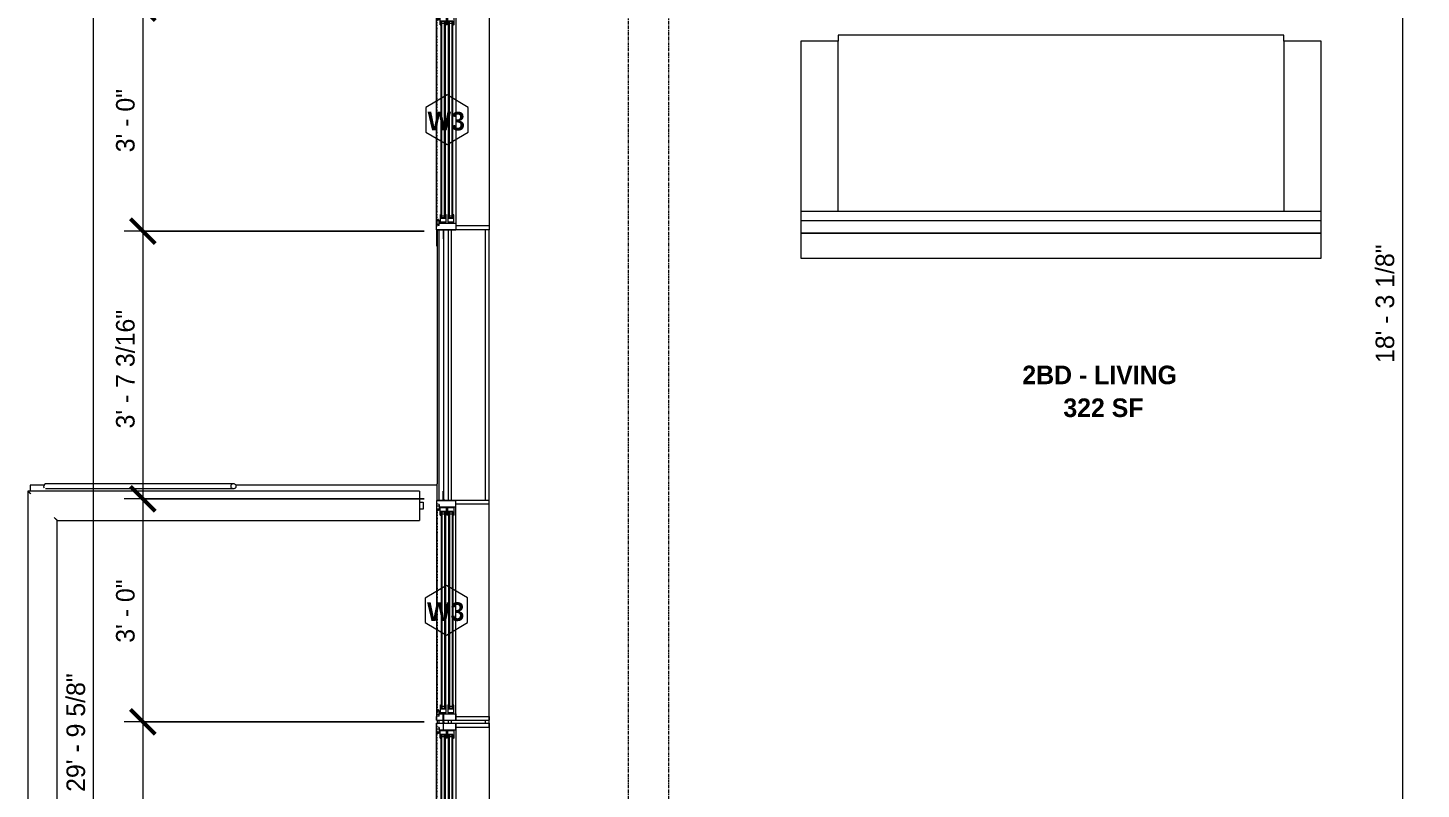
# Model space of a CAD drawing. Header units: inches. Extents: x -4058 to -1781, y 9814 to 12264.
# Drawn here: x -3926.3 to -3701.3, y 11921.7 to 12044.6 of the extents above; entities that cross this region are included whole.
import ezdxf

# ---------------------------------------------------------------- set-up
doc = ezdxf.new("R2010")
doc.units = ezdxf.units.IN
doc.header["$MEASUREMENT"] = 0
doc.linetypes.add('Dash', pattern=[0.25, 0.125, -0.125])
doc.linetypes.add('Grid Line 1_2_', pattern=[0.875, 0.5, -0.125, 0.125, -0.125])
for name, color, linetype, lineweight in [('0-1', 7, 'Continuous', 5), ('0-2', 7, 'Continuous', 9), ('A-ANNO-DIMS', 211, 'Continuous', 9), ('A-ANNO-DIMS-32', 211, 'Continuous', 9), ('A-AREA-IDEN', 2, 'Continuous', 9), ('A-DETL-GENF-HDLN-1', 7, 'Dash', 9), ('A-DETL-GENF-HDLN-2', 1, 'Continuous', 18), ('A-FLOR-1', 7, 'Continuous', 9), ('A-FLOR-HRAL-1', 7, 'Continuous', 9), ('A-GLAZ', 151, 'Continuous', 18), ('A-GLAZ-1', 7, 'Continuous', 9), ('A-GLAZ-IDEN', 152, 'Continuous', 9), ('A-WALL-1', 7, 'Continuous', 9), ('I-FURN', 30, 'Continuous', 9), ('S-BEAM-1', 7, 'Continuous', 9), ('S-GRID-1', 1, 'Grid Line 1_2_', 9)]:
    doc.layers.add(name, color=color, linetype=linetype, lineweight=lineweight)
doc.styles.add('Century Gothic', font='ufonts.com_century-gothic.ttf', dxfattribs={"height": 3})
doc.styles.add('Century Gothic_B', font='GOTHICB.TTF', dxfattribs={"height": 3})
doc.dimstyles.new('MARKETING_DIMENSION', dxfattribs={"dimscale": 12, "dimtxt": 3.132505, "dimasz": 0.333333, "dimexe": 0.25, "dimexo": 0.166667, "dimgap": 0.041667, "dimtad": 1, "dimdec": 4, "dimrnd": 0.0625, "dimzin": 3, "dimdsep": 46, "dimlunit": 4, "dimtxsty": 'Century Gothic', "dimblk1": 'OBLIQUE', "dimblk2": 'OBLIQUE', "dimsah": 1, "dimcen": 0.09, "dimdle": 0.25, "dimazin": 0, "dimtfac": 1, "dimtdec": 4, "dimtix": 1, "dimtmove": 0, "dimatfit": 3, "dimfxl": 1, "dimtvp": 1, "dimtfill": 1, "dimfrac": 2, "dimtolj": 1, "dimtzin": 0, "dimarcsym": 2})
doc.dimstyles.new('THE_DIMENSION_STRING', dxfattribs={"dimscale": 12, "dimtxt": 3.132505, "dimasz": 0.333333, "dimexe": 0.25, "dimexo": 0.166667, "dimgap": 0.041667, "dimtad": 1, "dimdec": 4, "dimrnd": 0.0625, "dimzin": 3, "dimdsep": 46, "dimlunit": 4, "dimtxsty": 'Century Gothic', "dimblk1": 'OBLIQUE', "dimblk2": 'OBLIQUE', "dimsah": 1, "dimcen": 0.09, "dimdle": 0.25, "dimazin": 0, "dimtfac": 1, "dimtdec": 4, "dimtix": 1, "dimtmove": 0, "dimatfit": 3, "dimfxl": 1, "dimtvp": 1, "dimtfill": 1, "dimfrac": 2, "dimtolj": 1, "dimtzin": 0, "dimarcsym": 2})
doc.dimstyles.new('THE_DIMENSION_STRING_3', dxfattribs={"dimscale": 12, "dimtxt": 3.132505, "dimasz": 0.333333, "dimexe": 0.25, "dimexo": 0.166667, "dimgap": 0.041667, "dimtad": 1, "dimdec": 4, "dimrnd": 0.0625, "dimzin": 3, "dimdsep": 46, "dimlunit": 4, "dimtxsty": 'Century Gothic', "dimblk1": 'OBLIQUE', "dimblk2": 'OBLIQUE', "dimsah": 1, "dimcen": 0.09, "dimdle": 0.25, "dimazin": 0, "dimtfac": 1, "dimtdec": 4, "dimtix": 1, "dimtmove": 0, "dimatfit": 3, "dimfxl": 1, "dimtvp": 1, "dimtfill": 1, "dimfrac": 2, "dimtolj": 1, "dimtzin": 0, "dimarcsym": 2})

# ---------------------------------------------------------------- blocks, each defined once
blk = doc.blocks.new('Window-Double_Hung-Marvin-Essential - ESDH3066 - 3rd floor-3357211-UNITS PLANS - 3RD FLOOR')
at = {"layer": 'A-DETL-GENF-HDLN-1'}
blk.add_line((16.1, 4.22), (-16.5, 4.22), dxfattribs=at)
at = {"layer": 'A-DETL-GENF-HDLN-2'}
for p, q in [((-19.25, 3.23), (-19.25, 3.19)), ((-17.75, 3.23), (-19.25, 3.23)), ((-19.25, 3.19), (-17.9, 3.19)), ((-17.9, 3.19), (-17.9, 3.08)), ((-17.9, 3.08), (-17.75, 3.08)), ((-17.75, 4.28), (-17.16, 4.28)), ((-17.75, 4.28), (-17.75, 1.19)), ((-17.08, 3.87), (-17.16, 4.28)), ((-17.08, 3.87), (-16.19, 3.87)), ((-16.85, 4.25), (-16.85, 3.87)), ((-16.3, 4.25), (-16.85, 4.25)), ((-16.38, 3.77), (-16.72, 3.77)), ((-16.72, 3.77), (-16.72, 1.19)), ((-15.34, 3.69), (-16.56, 3.69)), ((-16.56, 2.75), (-16.56, 3.69)), ((-16.56, 2.75), (-15.34, 2.75)), ((-15.34, 2.47), (-16.56, 2.47)), ((-16.56, 1.53), (-16.56, 2.47)), ((-16.38, 3.87), (-16.38, 3.77)), ((-16.3, 4.01), (-16.3, 4.25)), ((-16.18, 4.01), (-16.3, 4.01)), ((-16.19, 3.97), (-16.1, 3.97)), ((-16.19, 3.87), (-16.19, 3.97)), ((-16.18, 4.22), (-16.1, 4.22)), ((-16.18, 4.22), (-16.18, 4.01)), ((-16.1, 3.97), (-16.1, 4.22)), ((-15.94, 2.87), (-15.94, 3.59)), ((-15.94, 3.59), (-15.28, 3.59)), ((-15.28, 2.87), (-15.94, 2.87)), ((-15.94, 1.65), (-15.94, 2.37)), ((-15.94, 2.37), (-15.28, 2.37)), ((-15.84, 2.88), (-15.84, 3.57)), ((-15.84, 1.66), (-15.84, 2.35)), ((-15.54, 3.01), (-15.54, 3.45)), ((-15.34, 3.69), (-15.28, 3.63)), ((-15.34, 2.75), (-15.28, 2.81)), ((-15.34, 2.47), (-15.28, 2.41)), ((-15.28, 3.59), (-15.28, 3.63)), ((-15.28, 2.81), (-15.28, 2.87)), ((-15.28, 2.37), (-15.28, 2.41)), ((15.34, 3.69), (15.28, 3.63)), ((15.28, 3.59), (15.28, 3.63)), ((15.94, 3.59), (15.28, 3.59)), ((15.28, 2.81), (15.28, 2.87)), ((15.28, 2.87), (15.94, 2.87)), ((15.34, 2.75), (15.28, 2.81)), ((15.34, 2.47), (15.28, 2.41)), ((15.28, 2.37), (15.28, 2.41)), ((15.94, 2.37), (15.28, 2.37)), ((15.34, 3.69), (16.56, 3.69)), ((16.56, 2.75), (15.34, 2.75)), ((15.34, 2.47), (16.56, 2.47)), ((15.54, 3.01), (15.54, 3.45)), ((15.84, 2.88), (15.84, 3.57)), ((15.84, 1.66), (15.84, 2.35)), ((15.94, 2.87), (15.94, 3.59)), ((15.94, 1.65), (15.94, 2.37)), ((16.18, 4.22), (16.1, 4.22)), ((16.1, 3.97), (16.1, 4.22)), ((16.19, 3.97), (16.1, 3.97)), ((16.18, 4.22), (16.18, 4.01)), ((16.18, 4.01), (16.3, 4.01)), ((16.19, 3.87), (16.19, 3.97)), ((17.08, 3.87), (16.19, 3.87)), ((16.3, 4.01), (16.3, 4.25)), ((16.3, 4.25), (16.85, 4.25)), ((16.38, 3.87), (16.38, 3.77)), ((16.38, 3.77), (16.72, 3.77)), ((16.56, 2.75), (16.56, 3.69)), ((16.56, 1.53), (16.56, 2.47)), ((16.72, 3.77), (16.72, 1.19)), ((16.85, 4.25), (16.85, 3.87)), ((17.08, 3.87), (17.16, 4.28)), ((17.75, 4.28), (17.16, 4.28)), ((17.75, 4.28), (17.75, 1.19)), ((17.75, 3.23), (19.25, 3.23)), ((17.9, 3.08), (17.75, 3.08)), ((17.9, 3.19), (17.9, 3.08)), ((19.25, 3.19), (17.9, 3.19)), ((19.25, 3.23), (19.25, 3.19)), ((-16.72, 1.19), (-17.75, 1.19)), ((-17.13, 1.16), (-17.13, -4.19)), ((-16.56, 1.53), (-15.34, 1.53)), ((-15.28, 1.65), (-15.94, 1.65)), ((-15.54, 1.79), (-15.54, 2.23)), ((-15.34, 1.53), (-15.28, 1.59)), ((-15.28, 1.59), (-15.28, 1.65)), ((15.28, 1.59), (15.28, 1.65)), ((15.28, 1.65), (15.94, 1.65)), ((15.34, 1.53), (15.28, 1.59)), ((16.56, 1.53), (15.34, 1.53)), ((15.54, 1.79), (15.54, 2.23)), ((16.72, 1.19), (17.75, 1.19)), ((17.12, -4.19), (17.12, 1.16)), ((-17.13, -4.19), (-17.75, -4.19)), ((17.12, -4.19), (17.75, -4.19))]:
    blk.add_line(p, q, dxfattribs=at)
at = {"layer": 'A-GLAZ'}
for p, q in [((15.84, 3.57), (-15.84, 3.57)), ((15.84, 3.45), (-15.84, 3.45)), ((15.84, 3.01), (-15.84, 3.01)), ((15.84, 2.88), (-15.84, 2.88)), ((15.84, 2.35), (-15.84, 2.35)), ((15.84, 2.23), (-15.84, 2.23)), ((15.84, 1.79), (-15.84, 1.79)), ((15.84, 1.66), (-15.84, 1.66))]:
    blk.add_line(p, q, dxfattribs=at)
at = {"layer": 'A-GLAZ-1'}
for p, q in [((17.75, 4.28), (-17.75, 4.28)), ((-17.75, 4.28), (-17.75, 1.19)), ((17.75, 1.19), (17.75, 4.28)), ((20.4, 4.25), (17.75, 4.25)), ((17.75, 4.19), (20.4, 4.19)), ((20.4, 4.19), (20.4, 4.25)), ((-17.75, 1.19), (17.75, 1.19)), ((-17.75, 1.16), (-17.75, -4.19)), ((17.75, -4.19), (17.75, 1.16)), ((-17.75, -4.19), (17.75, -4.19))]:
    blk.add_line(p, q, dxfattribs=at)
blk = doc.blocks.new('Window-Double_Hung-Marvin-Essential - ESDH3066 - 3rd floor-3357212-UNITS PLANS - 3RD FLOOR')
at = {"layer": 'A-DETL-GENF-HDLN-1'}
blk.add_line((16.1, -4.22), (-16.5, -4.22), dxfattribs=at)
at = {"layer": 'A-DETL-GENF-HDLN-2'}
for p, q in [((-17.13, 4.19), (-17.75, 4.19)), ((-17.13, -1.16), (-17.13, 4.19)), ((17.12, 4.19), (17.75, 4.19)), ((17.12, 4.19), (17.12, -1.16)), ((-16.72, -1.19), (-17.75, -1.19)), ((-17.75, -4.28), (-17.75, -1.19)), ((-16.72, -3.77), (-16.72, -1.19)), ((-16.56, -1.53), (-15.34, -1.53)), ((-16.56, -1.53), (-16.56, -2.47)), ((-15.28, -1.65), (-15.94, -1.65)), ((-15.94, -1.65), (-15.94, -2.37)), ((-15.84, -1.66), (-15.84, -2.35)), ((-15.54, -1.79), (-15.54, -2.23)), ((-15.34, -1.53), (-15.28, -1.59)), ((-15.28, -1.59), (-15.28, -1.65)), ((15.34, -1.53), (15.28, -1.59)), ((15.28, -1.59), (15.28, -1.65)), ((15.28, -1.65), (15.94, -1.65)), ((16.56, -1.53), (15.34, -1.53)), ((15.54, -1.79), (15.54, -2.23)), ((15.84, -1.66), (15.84, -2.35)), ((15.94, -1.65), (15.94, -2.37)), ((16.56, -1.53), (16.56, -2.47)), ((16.72, -3.77), (16.72, -1.19)), ((16.72, -1.19), (17.75, -1.19)), ((17.75, -4.28), (17.75, -1.19)), ((-19.25, -3.23), (-19.25, -3.19)), ((-19.25, -3.19), (-17.9, -3.19)), ((-17.75, -3.23), (-19.25, -3.23)), ((-17.9, -3.19), (-17.9, -3.08)), ((-17.9, -3.08), (-17.75, -3.08)), ((-17.75, -4.28), (-17.16, -4.28)), ((-17.08, -3.87), (-17.16, -4.28)), ((-17.08, -3.87), (-16.19, -3.87)), ((-16.85, -4.25), (-16.85, -3.87)), ((-16.3, -4.25), (-16.85, -4.25)), ((-16.38, -3.77), (-16.72, -3.77)), ((-15.34, -2.47), (-16.56, -2.47)), ((-16.56, -2.75), (-15.34, -2.75)), ((-16.56, -2.75), (-16.56, -3.69)), ((-15.34, -3.69), (-16.56, -3.69)), ((-16.38, -3.87), (-16.38, -3.77)), ((-16.18, -4.01), (-16.3, -4.01)), ((-16.3, -4.01), (-16.3, -4.25)), ((-16.19, -3.87), (-16.19, -3.97)), ((-16.19, -3.97), (-16.1, -3.97)), ((-16.18, -4.22), (-16.18, -4.01)), ((-16.18, -4.22), (-16.1, -4.22)), ((-16.1, -3.97), (-16.1, -4.22)), ((-15.94, -2.37), (-15.28, -2.37)), ((-15.28, -2.87), (-15.94, -2.87)), ((-15.94, -2.87), (-15.94, -3.59)), ((-15.94, -3.59), (-15.28, -3.59)), ((-15.84, -2.88), (-15.84, -3.57)), ((-15.54, -3.01), (-15.54, -3.45)), ((-15.34, -2.47), (-15.28, -2.41)), ((-15.34, -2.75), (-15.28, -2.81)), ((-15.34, -3.69), (-15.28, -3.63)), ((-15.28, -2.37), (-15.28, -2.41)), ((-15.28, -2.81), (-15.28, -2.87)), ((-15.28, -3.59), (-15.28, -3.63)), ((15.28, -2.37), (15.28, -2.41)), ((15.94, -2.37), (15.28, -2.37)), ((15.34, -2.47), (15.28, -2.41)), ((15.34, -2.75), (15.28, -2.81)), ((15.28, -2.81), (15.28, -2.87)), ((15.28, -2.87), (15.94, -2.87)), ((15.28, -3.59), (15.28, -3.63)), ((15.94, -3.59), (15.28, -3.59)), ((15.34, -3.69), (15.28, -3.63)), ((15.34, -2.47), (16.56, -2.47)), ((16.56, -2.75), (15.34, -2.75)), ((15.34, -3.69), (16.56, -3.69)), ((15.54, -3.01), (15.54, -3.45)), ((15.84, -2.88), (15.84, -3.57)), ((15.94, -2.87), (15.94, -3.59)), ((16.19, -3.97), (16.1, -3.97)), ((16.1, -3.97), (16.1, -4.22)), ((16.18, -4.22), (16.1, -4.22)), ((16.18, -4.22), (16.18, -4.01)), ((16.18, -4.01), (16.3, -4.01)), ((17.08, -3.87), (16.19, -3.87)), ((16.19, -3.87), (16.19, -3.97)), ((16.3, -4.01), (16.3, -4.25)), ((16.3, -4.25), (16.85, -4.25)), ((16.38, -3.87), (16.38, -3.77)), ((16.38, -3.77), (16.72, -3.77)), ((16.56, -2.75), (16.56, -3.69)), ((16.85, -4.25), (16.85, -3.87)), ((17.08, -3.87), (17.16, -4.28)), ((17.75, -4.28), (17.16, -4.28)), ((17.9, -3.08), (17.75, -3.08)), ((17.75, -3.23), (19.25, -3.23)), ((17.9, -3.19), (17.9, -3.08)), ((19.25, -3.19), (17.9, -3.19)), ((19.25, -3.23), (19.25, -3.19))]:
    blk.add_line(p, q, dxfattribs=at)
at = {"layer": 'A-GLAZ'}
for p, q in [((15.84, -1.66), (-15.84, -1.66)), ((15.84, -1.79), (-15.84, -1.79)), ((15.84, -2.23), (-15.84, -2.23)), ((15.84, -2.35), (-15.84, -2.35)), ((15.84, -2.88), (-15.84, -2.88)), ((15.84, -3.01), (-15.84, -3.01)), ((15.84, -3.45), (-15.84, -3.45)), ((15.84, -3.57), (-15.84, -3.57))]:
    blk.add_line(p, q, dxfattribs=at)
at = {"layer": 'A-GLAZ-1'}
for p, q in [((-17.75, 4.19), (17.75, 4.19)), ((-17.75, -1.16), (-17.75, 4.19)), ((17.75, 4.19), (17.75, -1.16)), ((-17.75, -1.19), (17.75, -1.19)), ((-17.75, -4.28), (-17.75, -1.19)), ((17.75, -1.19), (17.75, -4.28)), ((17.75, -4.28), (-17.75, -4.28)), ((17.75, -4.19), (20.4, -4.19)), ((20.4, -4.25), (17.75, -4.25)), ((20.4, -4.19), (20.4, -4.25))]:
    blk.add_line(p, q, dxfattribs=at)
blk = doc.blocks.new('Railing - Baluster_01-2700443-UNITS PLANS - 3RD FLOOR')
at = {"layer": 'A-FLOR-HRAL-1'}
for p, q in [((-0.59, 1.18), (0.59, 1.18)), ((-0.59, 0.59), (-0.59, 1.18)), ((0.59, 1.18), (0.59, 0.59))]:
    blk.add_line(p, q, dxfattribs=at)
blk = doc.blocks.new('Railing - Railing-3379908-UNITS PLANS - 3RD FLOOR')
at = {"layer": 'A-FLOR-HRAL-1'}
for p, q in [((-3863.09, 11969.84), (-3926.34, 11969.84)), ((-3926.34, 11969.84), (-3926.34, 11855.79)), ((-3863.09, 11969.84), (-3863.09, 11969.37)), ((-3863.09, 11969.37), (-3863.09, 11965.59)), ((-3863.09, 11965.59), (-3863.09, 11965.11)), ((-3921.61, 11965.11), (-3863.09, 11965.11)), ((-3921.61, 11860.51), (-3921.61, 11965.11)), ((-3863.09, 11860.51), (-3921.61, 11860.51)), ((-3863.09, 11860.51), (-3863.09, 11860.04)), ((-3863.09, 11860.04), (-3863.09, 11856.26)), ((-3926.34, 11855.79), (-3897.46, 11855.79)), ((-3893.13, 11855.79), (-3863.09, 11855.79)), ((-3863.09, 11856.26), (-3863.09, 11855.79))]:
    blk.add_line(p, q, dxfattribs=at)
for points, knots in [([(-3926.34, 11969.84), (-3926.34, 11969.84), (-3926.33, 11969.83), (-3926.3, 11969.8), (-3926.27, 11969.78), (-3926.25, 11969.75), (-3926.22, 11969.72), (-3926.19, 11969.69), (-3926.15, 11969.65), (-3926.11, 11969.61), (-3926.07, 11969.58), (-3926.03, 11969.54), (-3925.97, 11969.47), (-3925.91, 11969.41), (-3925.86, 11969.37)], [0, 0, 0, 0, 0.166667, 0.25, 0.333333, 0.416667, 0.458333, 0.5, 0.583333, 0.666667, 0.708333, 0.75, 0.833333, 1, 1, 1, 1]), ([(-3922.08, 11965.59), (-3922.04, 11965.55), (-3921.98, 11965.48), (-3921.9, 11965.41), (-3921.86, 11965.36), (-3921.82, 11965.32), (-3921.79, 11965.29), (-3921.76, 11965.26), (-3921.73, 11965.23), (-3921.7, 11965.21), (-3921.67, 11965.18), (-3921.65, 11965.15), (-3921.62, 11965.12), (-3921.61, 11965.11), (-3921.61, 11965.11)], [0, 0, 0, 0, 0.166667, 0.25, 0.333333, 0.375, 0.416667, 0.5, 0.541667, 0.583333, 0.666667, 0.75, 0.833333, 1, 1, 1, 1]), ([(-3922.08, 11860.04), (-3922.04, 11860.08), (-3921.98, 11860.14), (-3921.9, 11860.22), (-3921.86, 11860.27), (-3921.82, 11860.3), (-3921.79, 11860.34), (-3921.76, 11860.37), (-3921.73, 11860.4), (-3921.7, 11860.42), (-3921.67, 11860.45), (-3921.65, 11860.48), (-3921.62, 11860.51), (-3921.61, 11860.51), (-3921.61, 11860.51)], [0, 0, 0, 0, 0.166667, 0.25, 0.333333, 0.375, 0.416667, 0.5, 0.541667, 0.583333, 0.666667, 0.75, 0.833333, 1, 1, 1, 1]), ([(-3926.34, 11855.79), (-3926.34, 11855.79), (-3926.33, 11855.8), (-3926.3, 11855.82), (-3926.27, 11855.85), (-3926.25, 11855.88), (-3926.22, 11855.91), (-3926.19, 11855.93), (-3926.15, 11855.97), (-3926.11, 11856.02), (-3926.07, 11856.05), (-3926.04, 11856.09), (-3925.97, 11856.16), (-3925.9, 11856.22), (-3925.86, 11856.26)], [0, 0, 0, 0, 0.166667, 0.25, 0.333333, 0.416667, 0.458333, 0.5, 0.583333, 0.666667, 0.708333, 0.75, 0.833333, 1, 1, 1, 1])]:
    blk.add_open_spline(points, degree=3, knots=knots, dxfattribs=at)
at = {"rotation": 269.9999999999999}
blk.add_blockref('Railing - Baluster_01-2700443-UNITS PLANS - 3RD FLOOR', (-3863.68, 11967.48), dxfattribs=at)
blk = doc.blocks.new('Walls 18 - Walls 1-3379840-UNITS PLANS - 3RD FLOOR')
at = {"layer": 'S-BEAM-1'}
for p, q in [((-3893.13, 11970.99), (-3923.48, 11970.99)), ((-3923.48, 11970.24), (-3893.13, 11970.24))]:
    blk.add_line(p, q, dxfattribs=at)
at = {"layer": 'S-BEAM-1', "flags": 128}
for points in [[(-3893.13, 11970.99), (-3893.24, 11970.98), (-3893.34, 11970.95), (-3893.43, 11970.9), (-3893.5, 11970.83), (-3893.55, 11970.75), (-3893.57, 11970.66), (-3893.57, 11970.57), (-3893.55, 11970.48), (-3893.5, 11970.4), (-3893.43, 11970.33), (-3893.34, 11970.28), (-3893.24, 11970.25), (-3893.13, 11970.24)], [(-3893.13, 11970.24), (-3893.03, 11970.25), (-3892.93, 11970.28), (-3892.84, 11970.33), (-3892.77, 11970.4), (-3892.72, 11970.48), (-3892.7, 11970.57), (-3892.7, 11970.66), (-3892.72, 11970.75), (-3892.77, 11970.83), (-3892.84, 11970.9), (-3892.93, 11970.95), (-3893.03, 11970.98), (-3893.13, 11970.99)]]:
    blk.add_lwpolyline(points, dxfattribs=at)
at = {"layer": 'S-BEAM-1'}
blk.add_ellipse((-3923.48, 11970.61), major_axis=(0, 0.375), ratio=0.850805, start_param=0, end_param=2.356194, dxfattribs=at)
blk = doc.blocks.new('CTR - 1st Phase - Shell_rvt-1-UNITS PLANS - 3RD FLOOR')
at = {"layer": 'A-FLOR-1'}
for p, q in [((-3925.97, 11970.8), (-3925.97, 11969.84)), ((-3923.77, 11970.8), (-3925.97, 11970.8)), ((-3860.29, 11970.8), (-3892.76, 11970.8))]:
    blk.add_line(p, q, dxfattribs=at)
at = {"layer": 'A-WALL-1'}
for p, q in [((-3859.97, 12012.04), (-3859.97, 11968.34)), ((-3859.22, 12012.04), (-3859.22, 11968.34)), ((-3858.47, 12012.04), (-3858.47, 11968.34)), ((-3857.97, 12012.04), (-3857.97, 11968.34)), ((-3857.19, 12012.04), (-3857.22, 12012.04)), ((-3852.47, 12012.04), (-3852.47, 11968.34)), ((-3851.85, 11968.34), (-3851.85, 12012.04)), ((-3860.22, 12009.39), (-3860.22, 11970.99)), ((-3857.22, 11968.34), (-3857.19, 11968.34)), ((-3860.22, 11932.84), (-3860.22, 11932.34)), ((-3859.97, 11932.84), (-3859.97, 11932.34)), ((-3859.22, 11932.84), (-3859.22, 11932.34)), ((-3858.47, 11932.84), (-3858.47, 11932.34)), ((-3857.97, 11932.84), (-3857.97, 11932.34)), ((-3857.19, 11932.84), (-3857.22, 11932.84)), ((-3857.22, 11932.34), (-3857.19, 11932.34)), ((-3852.47, 11932.84), (-3852.47, 11932.34)), ((-3851.85, 11932.34), (-3851.85, 11932.84))]:
    blk.add_line(p, q, dxfattribs=at)
at = {"layer": '0-2'}
for name, p, rotation in [('Window-Double_Hung-Marvin-Essential - ESDH3066 - 3rd floor-3357212-UNITS PLANS - 3RD FLOOR', (-3856.04, 12029.79), 269.9999999999999), ('Window-Double_Hung-Marvin-Essential - ESDH3066 - 3rd floor-3357211-UNITS PLANS - 3RD FLOOR', (-3856.04, 11950.59), 89.99999999999991), ('Window-Double_Hung-Marvin-Essential - ESDH3066 - 3rd floor-3357212-UNITS PLANS - 3RD FLOOR', (-3856.04, 11914.59), 269.9999999999999)]:
    blk.add_blockref(name, p, dxfattribs=dict(at, rotation=rotation))
for name in ['Railing - Railing-3379908-UNITS PLANS - 3RD FLOOR', 'Walls 18 - Walls 1-3379840-UNITS PLANS - 3RD FLOOR']:
    blk.add_blockref(name, (0, 0), dxfattribs=at)
blk = doc.blocks.new('Couch-Both_Arms-Generic - 1-1352606-UNITS PLANS - 3RD FLOOR')
at = {"layer": 'I-FURN'}
for p, q in [((42, 17.5), (-42, 17.5)), ((-42, 17.5), (-42, 13.5)), ((42, 13.5), (42, 17.5)), ((-42, 13.5), (42, 13.5)), ((42, 13.5), (-42, 13.5)), ((-42, 13.5), (-42, 10)), ((42, 10), (42, 13.5)), ((-42, 11.5), (42, 11.5)), ((-42, 10), (-42, -17.5)), ((-42, 10), (42, 10)), ((-36, -17.5), (-36, 10)), ((36, 10), (36, -17.5)), ((42, -17.5), (42, 10)), ((-42, -17.5), (-36, -17.5)), ((-36, -17.5), (-36, -18.5)), ((36, -18.5), (36, -17.5)), ((36, -17.5), (42, -17.5)), ((-36, -18.5), (36, -18.5))]:
    blk.add_line(p, q, dxfattribs=at)
blk = doc.blocks.new('DIMBLOCK213-UNITS PLANS - 3RD FLOOR')
at = {"layer": 'A-ANNO-DIMS-32', "lineweight": 50}
for p, q in [((-3907.76, 12047.79), (-3909.76, 12049.79)), ((-3907.76, 12047.79), (-3905.76, 12045.79)), ((-3907.76, 12011.79), (-3909.76, 12013.79)), ((-3907.76, 12011.79), (-3905.76, 12009.79))]:
    blk.add_line(p, q, dxfattribs=at)
at = {"layer": 'A-ANNO-DIMS-32'}
for p, q in [((-3862.32, 12047.79), (-3910.76, 12047.79)), ((-3907.76, 12047.79), (-3907.76, 12011.79)), ((-3907.76, 12047.79), (-3862.32, 12047.79)), ((-3862.32, 12011.79), (-3910.76, 12011.79)), ((-3907.76, 12011.79), (-3862.32, 12011.79))]:
    blk.add_line(p, q, dxfattribs=at)
at = {"layer": 'A-ANNO-DIMS-32', "color": 0, "insert": (-3912.1, 12024.54), "char_height": 3, "width": 12.5897, "attachment_point": 1, "rotation": 90, "line_spacing_factor": 0.984502, "style": 'Century Gothic', "bg_fill": 3, "box_fill_scale": 1.25, "bg_fill_color": 256, "bg_fill_true_color": 13158600, "bg_fill_transparency": 0}
blk.add_mtext('3\' - 0"', dxfattribs=at)
blk = doc.blocks.new('_Oblique')
at = {"color": 0, "linetype": 'ByBlock', "lineweight": -2}
blk.add_line((-0.5, -0.5), (0.5, 0.5), dxfattribs=at)
blk = doc.blocks.new('DIMBLOCK214-UNITS PLANS - 3RD FLOOR')
at = {"layer": 'A-ANNO-DIMS-32', "lineweight": 50}
for p, q in [((-3907.76, 12011.79), (-3909.76, 12013.79)), ((-3907.76, 12011.79), (-3905.76, 12009.79)), ((-3907.76, 11968.59), (-3909.76, 11970.59)), ((-3907.76, 11968.59), (-3905.76, 11966.59))]:
    blk.add_line(p, q, dxfattribs=at)
at = {"layer": 'A-ANNO-DIMS-32'}
for p, q in [((-3862.32, 12011.79), (-3910.76, 12011.79)), ((-3907.76, 12011.79), (-3907.76, 11968.59)), ((-3907.76, 12011.79), (-3862.32, 12011.79)), ((-3862.32, 11968.59), (-3910.76, 11968.59)), ((-3907.76, 11968.59), (-3862.32, 11968.59))]:
    blk.add_line(p, q, dxfattribs=at)
at = {"layer": 'A-ANNO-DIMS-32', "color": 0, "insert": (-3912.1, 11979.95), "char_height": 3, "width": 24.5827, "attachment_point": 1, "rotation": 90, "line_spacing_factor": 0.984502, "style": 'Century Gothic', "bg_fill": 3, "box_fill_scale": 1.25, "bg_fill_color": 256, "bg_fill_true_color": 13158600, "bg_fill_transparency": 0}
blk.add_mtext('3\' - 7 3/16"', dxfattribs=at)
blk = doc.blocks.new('DIMBLOCK215-UNITS PLANS - 3RD FLOOR')
at = {"layer": 'A-ANNO-DIMS-32', "lineweight": 50}
for p, q in [((-3907.76, 11968.59), (-3909.76, 11970.59)), ((-3907.76, 11968.59), (-3905.76, 11966.59)), ((-3907.76, 11932.59), (-3909.76, 11934.59)), ((-3907.76, 11932.59), (-3905.76, 11930.59))]:
    blk.add_line(p, q, dxfattribs=at)
at = {"layer": 'A-ANNO-DIMS-32'}
for p, q in [((-3862.32, 11968.59), (-3910.76, 11968.59)), ((-3907.76, 11968.59), (-3907.76, 11932.59)), ((-3907.76, 11968.59), (-3862.32, 11968.59)), ((-3862.32, 11932.59), (-3910.76, 11932.59)), ((-3907.76, 11932.59), (-3862.32, 11932.59))]:
    blk.add_line(p, q, dxfattribs=at)
at = {"layer": 'A-ANNO-DIMS-32', "color": 0, "insert": (-3912.1, 11945.35), "char_height": 3, "width": 12.5897, "attachment_point": 1, "rotation": 90, "line_spacing_factor": 0.984502, "style": 'Century Gothic', "bg_fill": 3, "box_fill_scale": 1.25, "bg_fill_color": 256, "bg_fill_true_color": 13158600, "bg_fill_transparency": 0}
blk.add_mtext('3\' - 0"', dxfattribs=at)
blk = doc.blocks.new('DIMBLOCK216-UNITS PLANS - 3RD FLOOR')
at = {"layer": 'A-ANNO-DIMS-32', "lineweight": 50}
for p, q in [((-3907.76, 11932.59), (-3909.76, 11934.59)), ((-3907.76, 11932.59), (-3905.76, 11930.59)), ((-3907.76, 11896.59), (-3909.76, 11898.59)), ((-3907.76, 11896.59), (-3905.76, 11894.59))]:
    blk.add_line(p, q, dxfattribs=at)
at = {"layer": 'A-ANNO-DIMS-32'}
for p, q in [((-3862.32, 11932.59), (-3910.76, 11932.59)), ((-3907.76, 11932.59), (-3907.76, 11896.59)), ((-3907.76, 11932.59), (-3862.32, 11932.59)), ((-3862.32, 11896.59), (-3910.76, 11896.59)), ((-3907.76, 11896.59), (-3862.32, 11896.59))]:
    blk.add_line(p, q, dxfattribs=at)
at = {"layer": 'A-ANNO-DIMS-32', "color": 0, "insert": (-3912.1, 11909.34), "char_height": 3, "width": 12.5897, "attachment_point": 1, "rotation": 90, "line_spacing_factor": 0.984502, "style": 'Century Gothic', "bg_fill": 3, "box_fill_scale": 1.25, "bg_fill_color": 256, "bg_fill_true_color": 13158600, "bg_fill_transparency": 0}
blk.add_mtext('3\' - 0"', dxfattribs=at)
blk = doc.blocks.new('DIMBLOCK583-UNITS PLANS - 3RD FLOOR')
at = {"layer": 'A-ANNO-DIMS-32', "lineweight": 50}
for p, q in [((-3915.76, 12110.34), (-3917.76, 12112.34)), ((-3915.76, 12110.34), (-3913.76, 12108.34)), ((-3915.76, 11752.69), (-3917.76, 11754.69)), ((-3915.76, 11752.69), (-3913.76, 11750.69))]:
    blk.add_line(p, q, dxfattribs=at)
at = {"layer": 'A-ANNO-DIMS-32'}
for p, q in [((-3858.04, 12110.34), (-3918.76, 12110.34)), ((-3915.76, 11752.69), (-3915.76, 12110.34)), ((-3915.76, 12110.34), (-3858.04, 12110.34)), ((-3854.47, 11752.69), (-3918.76, 11752.69)), ((-3915.76, 11752.69), (-3854.47, 11752.69))]:
    blk.add_line(p, q, dxfattribs=at)
at = {"layer": 'A-ANNO-DIMS-32', "color": 0, "insert": (-3920.1, 11921.27), "char_height": 3, "width": 24.5827, "attachment_point": 1, "rotation": 90, "line_spacing_factor": 0.984502, "style": 'Century Gothic', "bg_fill": 3, "box_fill_scale": 1.25, "bg_fill_color": 256, "bg_fill_true_color": 13158600, "bg_fill_transparency": 0}
blk.add_mtext('29\' - 9 5/8"', dxfattribs=at)
blk = doc.blocks.new('Window Tag - ONE-4156801-UNITS PLANS - 3RD FLOOR')
at = {"layer": 'A-GLAZ-IDEN'}
for p, q in [((0, 0.125), (-0.1071, 0.0619)), ((0.107, 0.062), (0, 0.125)), ((-0.1071, 0.0619), (-0.1071, -0.0619)), ((0.107, -0.0624), (0.107, 0.062)), ((-0.1071, -0.0619), (0, -0.125)), ((0, -0.125), (0.107, -0.0624))]:
    blk.add_line(p, q, dxfattribs=at)
blk = doc.blocks.new('DIMBLOCK1036-UNITS PLANS - 3RD FLOOR')
at = {"layer": 'A-ANNO-DIMS-32', "lineweight": 50}
for p, q in [((-3704.34, 12110.34), (-3706.34, 12112.34)), ((-3704.34, 12110.34), (-3702.34, 12108.34)), ((-3704.34, 11891.19), (-3706.34, 11893.19)), ((-3704.34, 11891.19), (-3702.34, 11889.19))]:
    blk.add_line(p, q, dxfattribs=at)
at = {"layer": 'A-ANNO-DIMS-32'}
for p, q in [((-3704.34, 12113.34), (-3704.34, 11891.19)), ((-3706.79, 12110.34), (-3701.34, 12110.34)), ((-3704.34, 12110.34), (-3706.79, 12110.34)), ((-3703.51, 11891.19), (-3707.34, 11891.19)), ((-3704.34, 11891.19), (-3703.51, 11891.19))]:
    blk.add_line(p, q, dxfattribs=at)
at = {"layer": 'A-ANNO-DIMS-32', "color": 0, "insert": (-3708.69, 11990.52), "char_height": 3, "width": 24.5827, "attachment_point": 1, "rotation": 90, "line_spacing_factor": 0.984502, "style": 'Century Gothic', "bg_fill": 3, "box_fill_scale": 1.25, "bg_fill_color": 256, "bg_fill_true_color": 13158600, "bg_fill_transparency": 0}
blk.add_mtext('18\' - 3 1/8"', dxfattribs=at)

msp = doc.modelspace()

# ---------------------------------------------------------------- linework, layer by layer
at = {"layer": 'S-GRID-1'}
for p, q in [((-3829.32374, 9814.0266), (-3829.32374, 12247.50061)), ((-3822.82374, 9814.0266), (-3822.82374, 12247.50061))]:
    msp.add_line(p, q, dxfattribs=at)

# ---------------------------------------------------------------- block references
at = {"layer": '0-1'}
msp.add_blockref('CTR - 1st Phase - Shell_rvt-1-UNITS PLANS - 3RD FLOOR', (0, 0), dxfattribs=at)
at = {"layer": 'I-FURN', "rotation": 180}
msp.add_blockref('Couch-Both_Arms-Generic - 1-1352606-UNITS PLANS - 3RD FLOOR', (-3759.49716, 12024.96015), dxfattribs=at)

# ---------------------------------------------------------------- texts
at = {"layer": 'A-AREA-IDEN', "char_height": 3, "attachment_point": 1, "style": 'Century Gothic_B'}
for s, insert, width in [('2BD - LIVING', (-3765.74383, 11990.0916), 31.411), ('322 SF', (-3759.11706, 11984.79447), 15.352)]:
    msp.add_mtext(s, dxfattribs=dict(at, insert=insert, width=width))

# ---------------------------------------------------------------- next in the draw order: dimensions: what is measured, and where the dimension line sits
at = {"layer": 'A-ANNO-DIMS'}
for base, p1, p2, dimstyle, override, picture, middle in [((-3704.3407, 11891.1894), (-3708.79413, 12110.3394), (-3701.51228, 11891.1894), 'MARKETING_DIMENSION', {"dimpost": '<>', "dimfxl": 219.270946}, 'DIMBLOCK1036-UNITS PLANS - 3RD FLOOR', (-3706.58238, 12000.7644)), ((-3907.75665, 12011.78783), (-3860.31802, 12047.79096), (-3860.31802, 12011.78783), 'THE_DIMENSION_STRING', {"dimpost": '<>', "dimfxl": 36.003125}, 'DIMBLOCK213-UNITS PLANS - 3RD FLOOR', (-3909.83211, 12029.7894))]:
    dim = msp.add_linear_dim(base=base, p1=p1, p2=p2, angle=90, dimstyle=dimstyle, override=override, dxfattribs=at)
    dim.commit()
    dim.dimension.update_dxf_attribs({"geometry": picture, "text_midpoint": middle})

# ---------------------------------------------------------------- next in the draw order: dimensions: what is measured, and where the dimension line sits
dim = msp.add_linear_dim(base=(-3907.75665, 11968.59096), p1=(-3860.31802, 12011.78783), p2=(-3860.31802, 11968.59096), angle=90, dimstyle='THE_DIMENSION_STRING', override={"dimpost": '<>', "dimfxl": 43.196875}, dxfattribs=at)
dim.commit()
dim.dimension.update_dxf_attribs({"geometry": 'DIMBLOCK214-UNITS PLANS - 3RD FLOOR', "text_midpoint": (-3909.99832, 11990.1894)})

# ---------------------------------------------------------------- next in the draw order: dimensions: what is measured, and where the dimension line sits
dim = msp.add_linear_dim(base=(-3907.75665, 11932.59096), p1=(-3860.31802, 11968.59096), p2=(-3860.31802, 11932.59096), angle=90, dimstyle='THE_DIMENSION_STRING', override={"dimpost": '<>', "dimfxl": 36}, dxfattribs=at)
dim.commit()
dim.dimension.update_dxf_attribs({"geometry": 'DIMBLOCK215-UNITS PLANS - 3RD FLOOR', "text_midpoint": (-3909.83211, 11950.59096)})

# ---------------------------------------------------------------- next in the draw order: dimensions: what is measured, and where the dimension line sits
dim = msp.add_linear_dim(base=(-3907.75665, 11896.58783), p1=(-3860.31802, 11932.59096), p2=(-3860.31802, 11896.58783), angle=90, dimstyle='THE_DIMENSION_STRING', override={"dimpost": '<>', "dimfxl": 36.003125}, dxfattribs=at)
dim.commit()
dim.dimension.update_dxf_attribs({"geometry": 'DIMBLOCK216-UNITS PLANS - 3RD FLOOR', "text_midpoint": (-3909.83211, 11914.5894)})

# ---------------------------------------------------------------- next in the draw order: dimensions: what is measured, and where the dimension line sits
dim = msp.add_linear_dim(base=(-3915.75665, 12110.3394), p1=(-3852.47374, 11752.6894), p2=(-3856.03624, 12110.3394), angle=90, dimstyle='THE_DIMENSION_STRING_3', override={"dimpost": '<>', "dimfxl": 357.667742}, dxfattribs=at)
dim.commit()
dim.dimension.update_dxf_attribs({"geometry": 'DIMBLOCK583-UNITS PLANS - 3RD FLOOR', "text_midpoint": (-3917.99832, 11931.5144)})

# ---------------------------------------------------------------- next in the draw order: block references
at = {"layer": 'A-GLAZ-IDEN', "xscale": 31.99999999999999, "yscale": 31.99999999999999, "zscale": 31.99999999999999}
for p in [(-3858.64359, 12029.78783), (-3858.73787, 11950.59096)]:
    msp.add_blockref('Window Tag - ONE-4156801-UNITS PLANS - 3RD FLOOR', p, dxfattribs=at)

# ---------------------------------------------------------------- next in the draw order: texts
at = {"layer": 'A-GLAZ-IDEN', "char_height": 3, "width": 7.575, "attachment_point": 1, "style": 'Century Gothic_B'}
for insert in [(-3861.78033, 12031.07158), (-3861.87461, 11951.87471)]:
    msp.add_mtext('W3', dxfattribs=dict(at, insert=insert))

doc.saveas('drawing.dxf')
